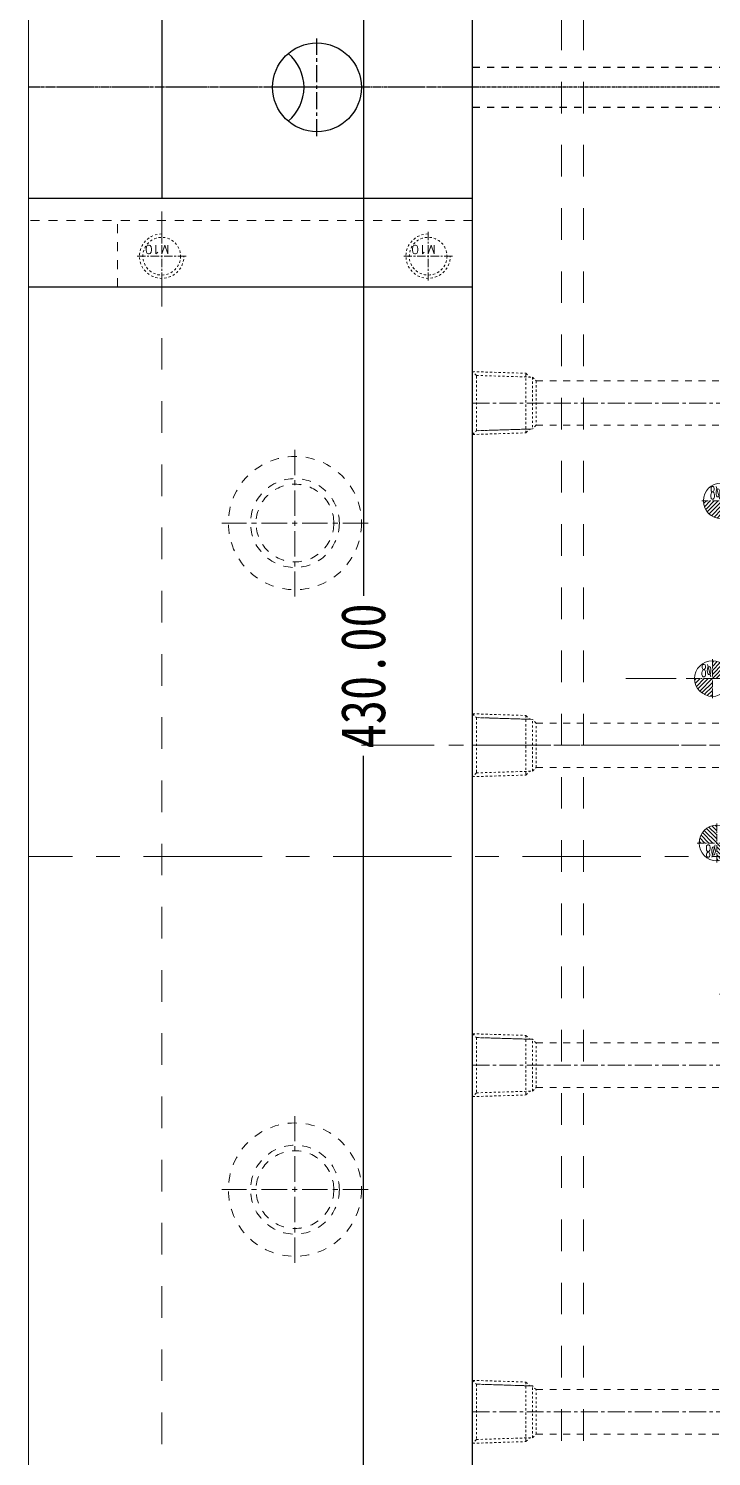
# Model space of a CAD drawing. Header units: millimetres. Extents: x 1937 to 4271, y -9032 to 1737.
# Drawn here: x 2391 to 2544.9, y -1102.2 to -780.9 of the extents above; entities that cross this region are included whole.
import ezdxf
from ezdxf.enums import TextEntityAlignment as Align

# ---------------------------------------------------------------- set-up
doc = ezdxf.new("R2010")
doc.units = ezdxf.units.MM
doc.header["$LTSCALE"] = 16.335
doc.header["$PDMODE"] = 3
doc.header["$PDSIZE"] = 0.3125
doc.linetypes.add('CENTER', pattern=[0.6, 0.375, -0.075, 0.075, -0.075])
doc.linetypes.add('HIDDEN', pattern=[0.2, 0.1, -0.1])
doc.layers.get('0').update_dxf_attribs({"linetype": 'CONTINUOUS'})
doc.layers.get('Defpoints').update_dxf_attribs({"linetype": 'CONTINUOUS'})
for name, color, linetype, lineweight in [('center', 1, 'CENTER', 9), ('cool', 153, 'HIDDEN', 9), ('epin', 13, 'CONTINUOUS', 9), ('moldbase', 7, 'CONTINUOUS', 20), ('screw', 33, 'CONTINUOUS', 13)]:
    doc.layers.add(name, color=color, linetype=linetype, lineweight=lineweight)
doc.layers.add('DEFAULT_2', color=8, linetype='HIDDEN')
doc.styles.get("Standard").update_dxf_attribs({"font": 'txt', "width": 0.8})
doc.styles.add('TXT', font='txt.shx', dxfattribs={"bigfont": 'gbcbig.shx'})
doc.styles.add('TXT05', font='txt.shx', dxfattribs={"width": 0.5, "bigfont": 'gbcbig.shx'})
doc.dimstyles.get("Standard").update_dxf_attribs({"dimtxt": 0.15625, "dimasz": 0.1875, "dimexe": 0.125, "dimexo": 0.0625, "dimtad": 0, "dimtih": 1, "dimtoh": 1, "dimdsep": 46, "dimtxsty": 'Standard', "dimcen": 0.09, "dimadec": 0, "dimazin": 0, "dimtp": 0.01, "dimtm": 0.01, "dimtfac": 1, "dimtofl": 0, "dimtmove": 0, "dimatfit": 3, "dimfxl": 0, "dimtolj": 1, "dimarcsym": 0})

# ---------------------------------------------------------------- blocks, each defined once
blk = doc.blocks.new('*D25')
at = {"color": 6, "lineweight": -2}
for p, q in [((2541.05, -727.21), (2466.45, -727.21)), ((2466.45, -737.21), (2466.45, -908.59)), ((2466.45, -1147.21), (2466.45, -944.59)), ((2541.05, -1157.21), (2466.45, -1157.21))]:
    blk.add_line(p, q, dxfattribs=at)
at = {"color": 6}
for points in [[(2464.78, -737.21), (2468.12, -737.21), (2466.45, -727.21)], [(2464.78, -1147.21), (2468.12, -1147.21), (2466.45, -1157.21)]]:
    blk.add_solid(points, dxfattribs=at)
at = {"layer": 'Defpoints', "color": 0}
for p in [(2541.05, -727.21), (2466.45, -1157.21), (2541.05, -1157.21, 0)]:
    blk.add_point(p, dxfattribs=at)
at = {"color": 4, "insert": (2466.45, -926.59), "char_height": 10, "attachment_point": 5, "rotation": 90}
blk.add_mtext('\\A1;430.00', dxfattribs=at)
blk = doc.blocks.new('screw_m10_g')
at = {"layer": 'screw', "color": 1, "linetype": 'CENTER', "ltscale": 0.310989}
for p, q in [((0, -5.5), (0, 5.5)), ((-5.5, 0), (5.5, 0))]:
    blk.add_line(p, q, dxfattribs=at)
at = {"layer": 'screw', "linetype": 'HIDDEN', "ltscale": 0.310989}
blk.add_circle((0, 0), 4.25, dxfattribs=at)
at = {"layer": 'screw', "color": 92, "linetype": 'HIDDEN', "ltscale": 0.310989}
blk.add_arc((0, 0), 5, 270, 180, dxfattribs=at)
at = {"layer": 'screw', "color": 6, "style": 'TXT'}
blk.add_text('M10', height=2, dxfattribs=at).set_placement((-1.7, -2.5))
blk = doc.blocks.new('cool_jt_f12')
at = {"layer": 'cool', "ltscale": 0.3}
for p, q in [((0, 7.0785), (0.856, 6.2225)), ((0, 7.0785), (12, 6.7035)), ((12, 6.7035), (12.856, 5.8475)), ((12, 6.7035), (12, -6.7035)), ((0.856, 6.2225), (0.856, -6.2225)), ((13.5, 5.827375), (0.856, 6.2225)), ((0.856, 6.2225), (13.5, 5.827375)), ((14.327375, 5), (13.5, 5.827375)), ((13.5, -5.827375), (13.5, 5.827375)), ((14.327375, -5), (14.327375, 5)), ((0.856, -6.2225), (0, -7.0785)), ((0.856, -6.2225), (13.5, -5.827375)), ((12, -6.7035), (12.856, -5.8475)), ((13.5, -5.827375), (14.327375, -5)), ((0, -7.0785), (12, -6.7035))]:
    blk.add_line(p, q, dxfattribs=at)
blk = doc.blocks.new('7')
at = {"layer": 'cool', "ltscale": 0.932966}
for p, q in [((72.6, -1087.21), (493.94, -1087.21)), ((72.6, -1097.21), (493.94, -1097.21))]:
    blk.add_line(p, q, dxfattribs=at)
at = {"layer": 'cool', "color": 1, "linetype": 'CENTER', "ltscale": 0.621977}
blk.add_line((58.27, -1092.21), (508.27, -1092.21), dxfattribs=at)
at = {"layer": 'cool', "ltscale": 0.932966}
blk.add_blockref('cool_jt_f12', (58.27, -1092.21), dxfattribs=at)
at = {"layer": 'cool', "ltscale": 0.932966, "rotation": 180}
blk.add_blockref('cool_jt_f12', (508.27, -1092.21), dxfattribs=at)
blk = doc.blocks.new('epin_ejp_8')
at = {"layer": 'epin'}
h = blk.add_hatch(dxfattribs=at)
h.set_pattern_fill('_ANSI31', color=123, scale=0.2, angle=90, style=0)
h.set_pattern_definition([(135, (-263.1036, 1313.3417), (-0.4490128, -0.4490128), [])])
h.paths.add_polyline_path([(0, 4, 0.414214), (-4, 0), (0, 0)])
h.paths.add_polyline_path([(4, 0), (0, 0), (0, -4, 0.414214)])
at = {"layer": 'epin', "color": 1, "linetype": 'CENTER', "ltscale": 0.248791}
for p, q in [((0, -4.4), (0, 4.4)), ((-4.4, 0), (4.4, 0))]:
    blk.add_line(p, q, dxfattribs=at)
at = {"layer": 'epin'}
blk.add_circle((0, 0), 4, dxfattribs=at)
at = {"layer": 'epin', "color": 6, "style": 'TXT05', "width": 0.5}
blk.add_text('%%c8', height=2.8, dxfattribs=at).set_placement((1.33, 1.8), align=Align.MIDDLE)
blk = doc.blocks.new('11')
at = {"layer": 'epin', "color": 4, "xscale": -1}
for p in [(2685.05, -774.21), (2654.05, -776.21), (2575.05, -817.21), (2554.05, -848.21), (2547.05, -887.21), (2545.05, -927.21, 0)]:
    blk.add_blockref('epin_ejp_8', p, dxfattribs=at)
at = {"layer": 'epin', "color": 4}
for p in [(2716.05, -774.21), (2747.05, -774.21), (2778.05, -776.21), (2857.05, -817.21), (2878.05, -848.21), (2885.05, -887.21), (2887.05, -927.21, 0)]:
    blk.add_blockref('epin_ejp_8', p, dxfattribs=at)
for p, rotation in [((2546.05, -964.21), 180.0000000000009), ((2551.05, -998.21), 180), ((2569.05, -1030.21), 180), ((2598.05, -1052.21), 180)]:
    blk.add_blockref('epin_ejp_8', p, dxfattribs=dict(at, rotation=rotation))
at = {"layer": 'epin', "color": 4, "xscale": -1, "rotation": 180}
for p in [(2886.05, -964.21), (2881.05, -998.21), (2863.05, -1030.21), (2834.05, -1052.21)]:
    blk.add_blockref('epin_ejp_8', p, dxfattribs=at)
at = {"layer": 'epin'}
for p in [(2641.05, -1062.71), (2676.05, -1065.71)]:
    blk.add_blockref('epin_ejp_8', p, dxfattribs=at)
at = {"layer": 'epin', "xscale": -1}
for p in [(2791.05, -1062.71), (2756.05, -1065.71)]:
    blk.add_blockref('epin_ejp_8', p, dxfattribs=at)

msp = doc.modelspace()

# ---------------------------------------------------------------- linework, layer by layer
for p, q in [((2491.045, -1107.21), (2491.045, -752.21)), ((2421.045, -769.155), (2421.045, -819.155)), ((2491.045, -819.155), (2391.045, -819.155)), ((2491.045, -839.155), (2391.045, -839.155))]:
    msp.add_line(p, q)
at = {"color": 1, "linetype": 'CENTER', "ltscale": 0.621977}
for p, q in [((2456.005, -805.155), (2456.005, -783.155)), ((2467.005, -794.155), (2445.005, -794.155))]:
    msp.add_line(p, q, dxfattribs=at)
at = {"color": 1, "linetype": 'CENTER', "ltscale": 1.254743}
msp.add_line((2491.912, -794.155), (2391.045, -794.155), dxfattribs=at)
msp.add_circle((2456.005, -794.155), 10)
msp.add_arc((2443.086, -794.155), 10, 310.23542, 49.76458)
at = {"layer": 'center', "color": 1, "linetype": 'CENTER', "ltscale": 1.853314}
msp.add_line((2525.558, -927.21, 0), (2906.532, -927.21, 0), dxfattribs=at)
at = {"layer": 'center', "color": 1, "linetype": 'CENTER', "ltscale": 2.674503}
msp.add_line((2466.045, -942.21), (2966.045, -942.21), dxfattribs=at)
at = {"layer": 'DEFAULT_2', "color": 8, "linetype": 'HIDDEN'}
for p, q in [((2491.045, -789.655), (2616.186, -789.655)), ((2491.045, -798.655), (2616.186, -798.655))]:
    msp.add_line(p, q, dxfattribs=at)
at = {"layer": 'DEFAULT_2', "color": 1, "linetype": 'CENTER', "ltscale": 0.125017}
msp.add_line((2651.876, -794.155), (2391.045, -794.155), dxfattribs=at)
at = {"layer": 'moldbase', "color": 8, "linetype": 'HIDDEN', "ltscale": 4.353841}
for p, q in [((2511.045, -622.21), (2511.045, -1312.21)), ((2516.045, -622.21), (2516.045, -1252.21)), ((2421.045, -637.21), (2421.045, -1297.21))]:
    msp.add_line(p, q, dxfattribs=at)
at = {"layer": 'moldbase'}
msp.add_line((2391.045, -667.21), (2391.045, -1267.21), dxfattribs=at)
at = {"layer": 'moldbase', "color": 8, "linetype": 'HIDDEN', "ltscale": 1.243955}
for p, q in [((2491.045, -824.155), (2391.045, -824.155)), ((2411.045, -839.155), (2411.045, -824.155))]:
    msp.add_line(p, q, dxfattribs=at)
at = {"layer": 'moldbase', "color": 1, "linetype": 'CENTER', "ltscale": 0.932966}
for p, q in [((2451.045, -875.71), (2451.045, -908.71)), ((2467.545, -892.21), (2434.545, -892.21)), ((2451.045, -1058.71), (2451.045, -1025.71)), ((2467.545, -1042.21), (2434.545, -1042.21))]:
    msp.add_line(p, q, dxfattribs=at)
at = {"layer": 'moldbase', "color": 1, "linetype": 'CENTER', "ltscale": 4.353841}
msp.add_line((3041.045, -967.21), (2391.045, -967.21), dxfattribs=at)
at = {"layer": 'moldbase', "color": 8, "linetype": 'HIDDEN', "ltscale": 1.243955}
for centre, radius in [((2451.045, -892.21), 15), ((2451.045, -892.21), 10), ((2451.045, -892.21), 8.75), ((2451.045, -1042.21), 15), ((2451.045, -1042.21), 10), ((2451.045, -1042.21), 8.75)]:
    msp.add_circle(centre, radius, dxfattribs=at)

# ---------------------------------------------------------------- block references
for name, p in [('11', (0, 0)), ('7', (2432.778, 150)), ('7', (2432.778, 78)), ('7', (2432.778, 0))]:
    msp.add_blockref(name, p)
at = {"xscale": -1, "rotation": 180}
msp.add_blockref('7', (2432.778, -1957.42), dxfattribs=at)
at = {"layer": 'screw', "rotation": 180}
for p in [(2421.045, -832.155), (2481.045, -832.155)]:
    msp.add_blockref('screw_m10_g', p, dxfattribs=at)

# ---------------------------------------------------------------- dimensions: what is measured, and where the dimension line sits
dim = msp.add_linear_dim(base=(2466.45, -1157.21), p1=(2541.045, -727.21), p2=(2541.045, -1157.21, 0), angle=90, dimstyle='Standard', override={"dimtxt": 10, "dimasz": 10, "dimexe": 0, "dimexo": 0, "dimgap": 0, "dimtih": 0, "dimtoh": 0, "dimzin": 0, "dimcen": 0, "dimclrd": 6, "dimclre": 6, "dimclrt": 4, "dimadec": 2, "dimtp": 0, "dimtm": 0, "dimtzin": 0})
dim.commit()
dim.dimension.update_dxf_attribs({"geometry": '*D25', "text_midpoint": (2466.45, -926.589), "dimtype": 160})

doc.saveas('drawing.dxf')
